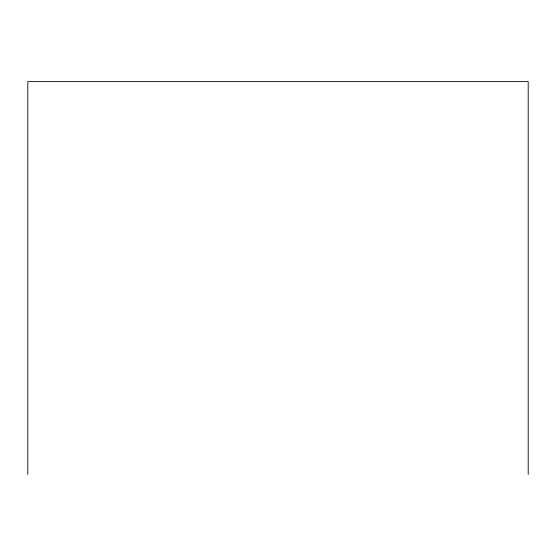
<?xml version="1.0" encoding="UTF-8"?>
<svg xmlns="http://www.w3.org/2000/svg" width="556" height="556" viewBox="0 0 556 556"><rect width="100%" height="100%" fill="white"/><g stroke="black" fill="none" stroke-linecap="round" stroke-linejoin="round"><path stroke-width="0.83" d="M528.2 474.386L528.2 81.614L27.8 81.614L27.8 474.386"/></g></svg>
